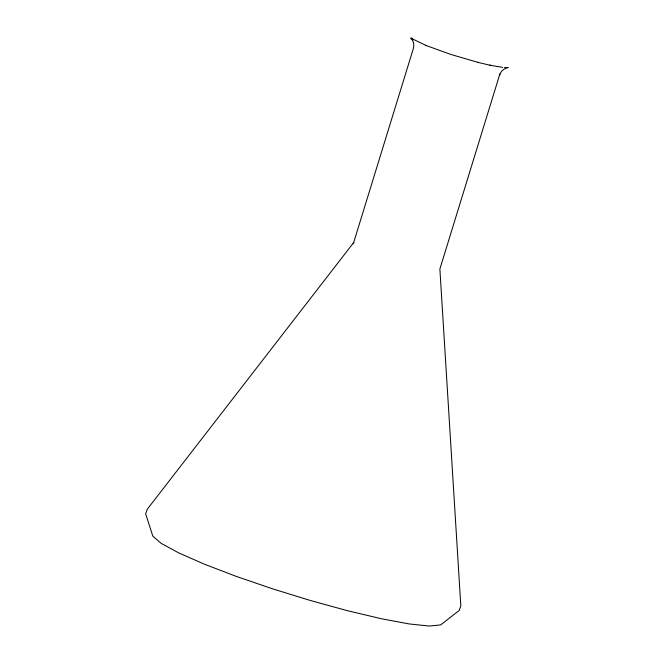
<?xml version="1.0" encoding="UTF-8"?>
<svg xmlns="http://www.w3.org/2000/svg" width="659" height="659" viewBox="0 0 659 659"><rect width="100%" height="100%" fill="white"/><g stroke="black" fill="none" stroke-linecap="round" stroke-linejoin="round"><path stroke-width="0.99" d="M502.693 67.383L489.934 65.225L490.823 65.43L477.866 62.358L478.418 62.49L450.756 54.417L425.541 45.306L426.406 45.636L410.837 38.14L413.177 39.804L411.059 37.975M504.514 67.58L508.221 67.539C504.119 68.206 500.601 71.337 499.398 75.307L499.86 74.022L439.874 269.004L460.822 605.819L459.142 610.498L440.657 624.921L429.363 626.05L409.082 623.925L381.199 618.702L347.623 610.736L310.62 600.563L272.727 588.882L236.532 576.485L204.479 564.219L178.778 552.926L161.167 543.362L152.847 536.195L145.647 513.847L147.328 509.168L353.768 242.454L353.306 243.739L413.292 48.758C414.363 45.29 413.646 41.36 411.389 38.51"/></g></svg>
